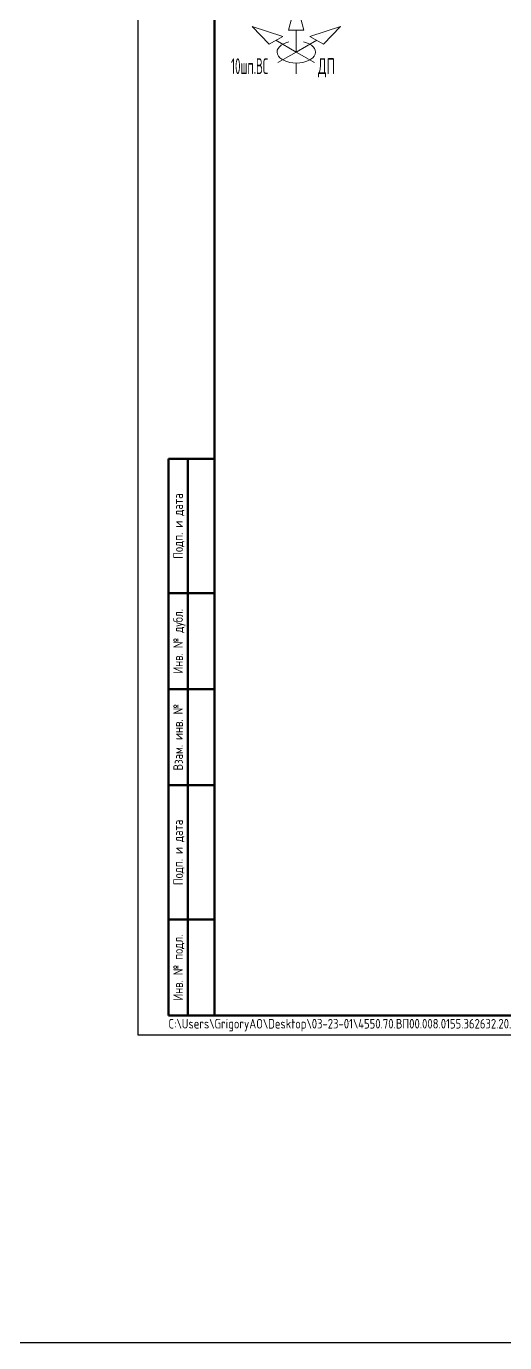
# Model space of a CAD drawing. Header units: millimetres. Extents: x 10051 to 26505, y 4675 to 5194.
# Drawn here: x 19234.4 to 19358.9, y 4674.7 to 5017.6 of the extents above; entities that cross this region are included whole.
import ezdxf
from ezdxf.enums import TextEntityAlignment as Align

# ---------------------------------------------------------------- set-up
doc = ezdxf.new("R2010")
doc.units = ezdxf.units.MM
doc.layers.get('0').update_dxf_attribs({"lineweight": 15})
for name, color, linetype, lineweight in [('OFORMLENIE', 7, 'Continuous', 25), ('подложка', 252, 'Continuous', 9), ('Построение', 7, 'Continuous', 30)]:
    doc.layers.add(name, color=color, linetype=linetype, lineweight=lineweight)
doc.styles.add('GOST_2.304', font='CS_Gost2304.shx', dxfattribs={"height": 2.5})
doc.styles.add('Style-CS_Gost2304', font='CS_Gost2304.shx')
doc.styles.add('TNR_30', font='times.ttf', dxfattribs={"height": 3})

# ---------------------------------------------------------------- blocks, each defined once
blk = doc.blocks.new('*U1752')
at = {"linetype": 'ByBlock', "lineweight": -2}
blk.add_lwpolyline([(420, 297), (0, 297), (0, 0), (420, 0)], close=True, dxfattribs=at)
at = {"linetype": 'ByBlock', "lineweight": 50}
blk.add_lwpolyline([(20, 292), (415, 292), (415, 5), (20, 5)], close=True, dxfattribs=at)
at = {"linetype": 'ByBlock', "lineweight": -2, "insert": (8, 2.5), "char_height": 2.5, "attachment_point": 4, "style": 'GOST_2.304'}
blk.add_mtext('C:\\\\Users\\\\GrigoryAO\\\\Desktop\\\\03-23-01\\\\4550.70.ВП00.008.0155.362632.20.005 ТОП-2\\\\4550.70.ВП00.008.0155.362632.20.005СБ.Л00.РЕВ0.DWG', dxfattribs=at)
at = {"linetype": 'ByBlock', "lineweight": -2, "style": 'TNR_30'}
blk.add_attdef('ВЕРХНИЙ_НОМЕР_ЛИСТА', text='', height=3, dxfattribs=at).set_placement((410, 287), align=Align.MIDDLE_CENTER)
blk = doc.blocks.new('ST_Left')
at = {"color": 2, "linetype": 'ByBlock', "lineweight": 50}
for p, q in [((8, 150), (8, 5)), ((20, 150), (8, 150)), ((13, 5), (13, 150)), ((8, 115), (20, 115)), ((8, 90), (20, 90)), ((20, 65), (8, 65)), ((20, 30), (8, 30)), ((8, 5), (20, 5))]:
    blk.add_line(p, q, dxfattribs=at)
at = {"color": 0, "linetype": 'ByBlock', "lineweight": -2, "style": 'GOST_2.304'}
for s, p in [('Подп. и дата', (10.5, 132.5)), ('Инв. № дубл.', (10.5, 102.5)), ('Взам. инв. №', (10.5, 77.5)), ('Подп. и дата', (10.5, 47.5)), ('Инв. № подл.', (10.5, 17.5))]:
    blk.add_text(s, height=2.5, rotation=90, dxfattribs=at).set_placement(p, align=Align.MIDDLE_CENTER)
at = {"color": 0, "linetype": 'ByBlock', "lineweight": -2, "style": 'GOST_2.304', "flags": 8}
for tag, p in [('ДУБЛ_ДАТА', (16.5, 141.25)), ('НОМЕР_ДУБЛ', (16.5, 102.5)), ('ВЗАМ_ИНВ', (16.5, 77.5)), ('ИНВ_ДАТА', (16.5, 56.25)), ('ИНВ_НОМЕР', (16.5, 17.5))]:
    blk.add_attdef(tag, text='', height=2.5, rotation=90, dxfattribs=at).set_placement(p, align=Align.MIDDLE_CENTER)

msp = doc.modelspace()

# ---------------------------------------------------------------- linework, layer by layer
at = {"layer": 'подложка'}
for p, q in [((19304.68, 5010.91, -4.87), (19304.68, 5016.62, -4.87)), ((19304.68, 5010.91, -4.87), (19299.38, 5013.97, -4.87)), ((19304.68, 5010.91, -4.87), (19309.98, 5013.97, -4.87)), ((19304.68, 5010.91, -4.87), (19299.91, 5008.15, -4.87)), ((19304.68, 5010.91, -4.87), (19309.45, 5008.15, -4.87)), ((19304.68, 5005.19, -4.87), (19304.68, 5008.05, -4.87))]:
    msp.add_line(p, q, dxfattribs=at)
msp.add_ellipse((19304.68, 5010.91, -4.87), major_axis=(-5, 0), ratio=0.57735, start_param=5.105088, end_param=10.602875, dxfattribs=at)
for points in [[(19304.68, 5024.12, -4.87), (19302.68, 5016.62, -4.87), (19306.68, 5016.62, -4.87)], [(19293.19, 5017.54, -4.87), (19301.15, 5014.99, -4.87), (19297.61, 5012.95, -4.87)], [(19316.17, 5017.54, -4.87), (19308.22, 5014.99, -4.87), (19311.75, 5012.95, -4.87)]]:
    msp.add_3dface(points, dxfattribs=at)
at = {"layer": 'Построение', "color": 3}
msp.add_lwpolyline([(10050.53, 4674.72), (26505.36, 4674.72), (26505.36, 5194.3), (10050.53, 5194.3)], close=True, dxfattribs=at)

# ---------------------------------------------------------------- block references
at = {"layer": 'OFORMLENIE'}
for name in ['*U1752', 'ST_Left']:
    msp.add_blockref(name, (19263.4, 4754.92), dxfattribs=at)

# ---------------------------------------------------------------- texts
at = {"layer": 'подложка', "style": 'Style-CS_Gost2304'}
for s, width, p in [('10шп.ВС', 0.628788, (19287.68, 5009.28, -4.87)), ('ДП', 0.75, (19310.31, 5009.28, -4.87))]:
    msp.add_text(s, height=4.125, dxfattribs=dict(at, width=width)).set_placement(p, align=Align.TOP_LEFT)

doc.saveas('drawing.dxf')
